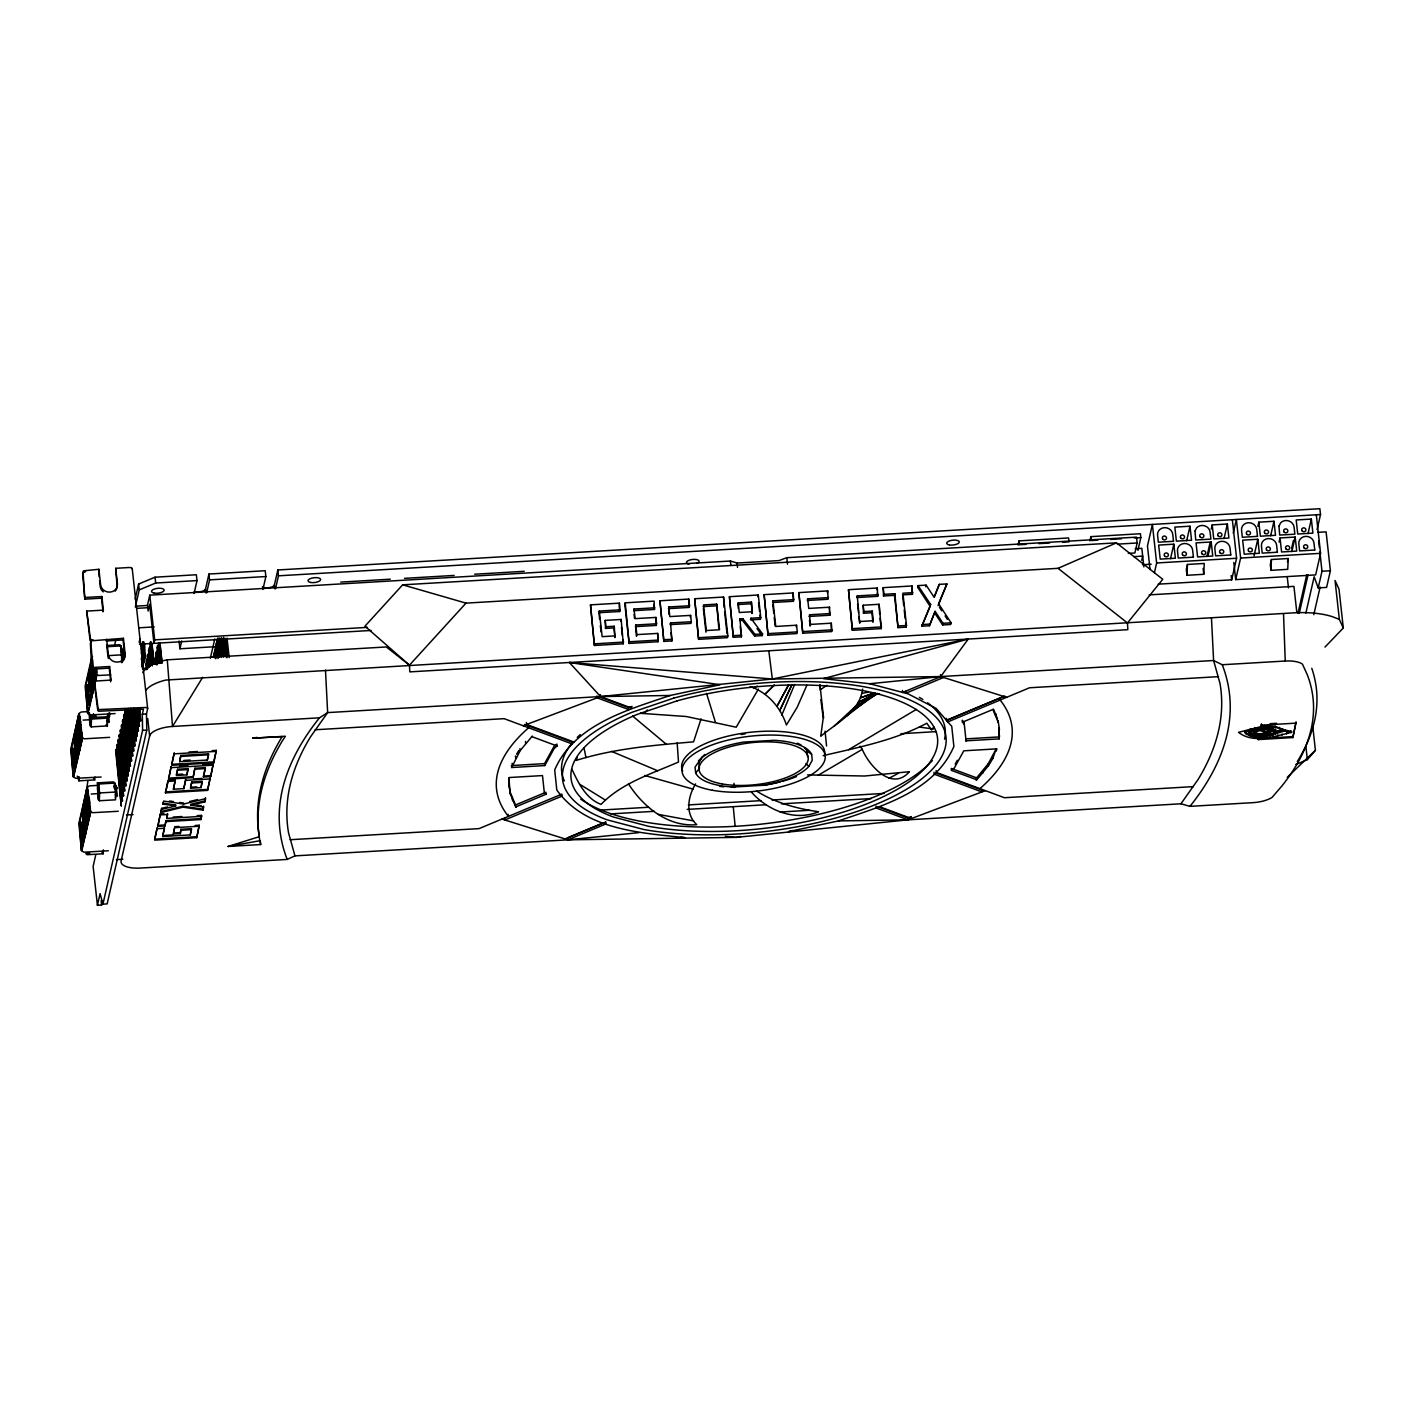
<?xml version="1.0" encoding="UTF-8"?>
<svg xmlns="http://www.w3.org/2000/svg" width="1414" height="1414" viewBox="0 0 1414 1414"><rect width="100%" height="100%" fill="white"/><g stroke="black" fill="none" stroke-linecap="round" stroke-linejoin="round"><path stroke-width="1.5" d="M819.731 687.982L819.731 684.623M108.189 720.327L108.012 716.456M93.819 778.725L95.074 779.892L78.901 780.828L79.043 776.94M89.1 712.868L89.966 725.718L91.221 726.867L107.376 725.912L107.641 718.118L91.468 719.072L91.221 726.867M109.638 712.674L109.514 716.58L93.342 717.534L93.483 713.628M97.389 782.861L98.114 799.599L99.369 800.748L115.541 799.811L115.807 792.017L114.817 783.073L113.562 781.907L97.389 782.861L98.644 784.028L99.634 792.971L99.369 800.748M89.86 853.331L85.812 853.579L87.067 854.728L103.222 853.773L103.363 849.885M121.816 662.6L121.091 645.862L119.837 644.713L107.711 645.438M1186.965 575.286L1187.46 564.451L1204.251 563.461L1203.756 574.296L1186.965 575.286L1186.311 569.453L1187.46 564.451M1270.939 570.337L1271.433 559.502L1288.225 558.53L1287.73 569.347L1270.939 570.337L1270.302 564.504L1271.433 559.502M89.471 713.027L90.496 724.109L90.779 715.466M132.191 568.976L131.749 567.915A3.005 1.149 -6.3 0 0 130.866 567.615L129.257 567.509A6.964 2.669 -6.3 0 0 128.568 567.544L115.701 568.304L117.026 585.52A8.484 7.759 12.8 0 1 115.17 591.158M820.88 699.63L823.213 718.047L820.756 736.234C836.628 723.067 859.659 711.702 862.646 689.06M78.671 776.781L78.389 778.053L77.752 776.887M509.04 779.75L509.376 777.523L542.499 775.579L544.249 792.052L546.122 794.208L515.703 806.917L510.277 793.855L508.828 777.806L509.093 786.873M998.973 736.924L999.256 727.574L999.185 738.868L966.062 740.812L965.85 738.868L998.973 736.924L999.185 738.868M108.171 714.742L108.578 713.292M704.879 754.475A54.881 21.086 -6.3 0 0 701.98 757.285L695.052 767.113L695.67 773.016A59.141 22.73 -6.3 0 0 733.353 787.015L734.043 783.303M109.267 722.307L108.631 713.557M117.415 796.206L116.019 785.406L115.382 786.555M823.125 755.659C858.351 747.387 894.585 740.441 926.806 723.243L931.596 730.031L933.806 726.867M85.194 597.486L101.879 596.514L101.49 598.175L84.822 599.165L83.019 571.627A3.04 2.775 12.8 0 1 83.762 570.796L98.892 569.294L100.624 584.848A8.484 7.759 12.8 0 0 109.868 592.13A8.484 7.759 12.8 0 0 117.415 583.858L115.701 568.304M101.879 596.514L103.381 610.123L86.696 611.095L90.054 640.489A3.04 2.775 12.8 0 0 90.973 641.231L91.256 641.355M98.892 569.294L99.157 576.788M91.928 656.379L85.14 686.179L87.686 713.398L89.948 714.865A3.341 3.058 -20 0 0 90.867 714.954L115.082 713.593M79.396 713.964L82.507 738.09L73.245 776.71L71.266 749.597L78.848 713.716L70.7 749.491L73.245 776.71L75.508 778.177A3.341 3.058 -20 0 0 76.427 778.266L101.119 777.011M95.745 668.469L96.452 674.938L87.686 713.398L85.706 686.285L92.476 656.591M103.381 610.123L102.992 611.785L101.49 598.175M73.935 741.36L74.482 738.974L75.684 744.206L74.553 746.928L73.935 741.36L75.189 739.699M75.914 736.5L75.207 735.793L74.659 738.179L75.278 743.746L76.78 740.176L77.54 747.334L77.646 742.385M75.384 734.962L75.932 732.576L76.002 740.529L75.384 734.962L76.656 733.283L76.975 736.305M77.54 731.604L76.727 737.348L76.126 731.78L76.656 729.394L77.381 730.101M79.608 736.022L79.06 738.408L78.99 730.437L77.505 733.99L77.434 726.036M77.505 733.99L78.159 722.854L78.919 730.013L79.732 727.22L80.439 727.945L80.934 732.452L79.803 735.192L79.184 729.606L80.439 727.945M78.353 722.024L78.884 719.638L78.954 727.591L78.353 722.024L79.608 720.345L79.926 723.349M80.492 718.666L79.679 724.41L79.608 716.456L81.393 739.929L81.323 731.975L82.1 739.133M89.1 674.867L89.648 672.481L89.718 680.434L89.1 674.867L90.355 673.205L90.85 677.713L89.718 680.434M90.549 668.469L91.097 666.082L91.168 674.036L90.549 668.469L91.822 666.789L92.317 671.314L91.168 674.036M91.875 662.724L91.945 670.678L90.355 643.299A3.04 2.775 12.8 0 1 91.115 642.469M92.67 667.496L92.599 659.543M78.194 733.194L78.141 726.743M72.609 758.275L72.75 748.006L74.359 756.967M73.21 750.109L73.581 748.519L73.616 753.821M86.625 691.252L86.996 689.661L87.049 694.963L87.173 684.712L88.039 693.125L87.049 694.963M75.278 743.746L76.409 741.024M76.002 740.529L76.55 738.143M78.23 730.808L79.025 725.064M78.954 727.591L80.103 724.852M79.679 724.41L80.828 721.67M90.443 677.218L90.372 669.264L90.443 677.218L90.991 674.832M91.945 670.678L92.476 668.292M92.917 667.496L92.546 669.158L109.231 668.168L109.603 666.507L92.917 667.496L90.743 641.62A3.04 2.775 12.8 0 1 91.503 640.807L123.425 638.297L125.139 653.851A8.484 7.759 12.8 0 1 117.592 662.123A8.484 7.759 12.8 0 1 108.348 654.841L106.633 639.287L106.244 640.949L123.036 639.959L123.425 638.297M74.765 748.96L75.313 746.574L75.384 754.528L75.578 749.226M75.49 745.779L76.038 743.393L76.109 751.347L75.49 745.779L76.763 744.1L77.081 747.122M76.957 739.381L77.505 736.994L77.576 744.948L77.77 739.646M78.265 733.636L77.434 736.553L76.656 729.394M79.661 726.796L80.457 724.039L81.164 724.763M89.206 685.649L89.754 683.262L90.973 688.494L89.824 691.216L89.206 685.649L90.461 683.969M90.478 680.081L90.549 688.035L89.93 682.467L90.478 680.081L91.185 680.788M90.408 679.639L91.221 676.864L92.423 682.096L91.291 684.818L90.673 679.25L91.928 677.571M92.652 674.39L91.945 673.683L91.397 676.069L92.016 681.636L92.705 680.841M91.875 673.241L92.705 670.324L93.925 675.538L92.776 678.278L92.157 672.711L93.412 671.031M77.487 740.883L76.232 742.562L76.851 748.13L77.982 745.408M78.548 736.27L78.972 734.343L79.484 738.85L78.336 741.59L77.717 736.022L79.043 740.795M74.306 760.007L74.659 758.417L74.712 763.719M75.384 754.528L76.197 748.784M76.109 751.347L77.257 748.625L76.816 750.551M77.576 744.948L78.707 742.226M78.336 741.59L78.442 732.841M79.803 735.192L80.934 732.452M81.217 731.215L80.527 732.01L81.075 729.624M88.128 704.861L88.092 699.559L88.128 704.861L88.499 703.271M89.824 691.216L90.973 688.494M90.549 688.035L91.097 685.649M91.291 684.818L92.423 682.096M92.016 681.636L92.546 679.25M92.776 678.278L93.925 675.538M94.208 674.301L93.501 675.097L93.642 668.999M76.091 753.733L76.533 751.806M76.374 753.715L76.922 751.329L78.124 756.561L76.992 759.283L76.374 753.715L77.629 752.036M77.841 747.317L78.371 744.931L79.591 750.145L78.442 752.884L77.841 747.317L79.096 745.638M79.149 741.555L79.219 749.526L79.414 744.206M79.219 749.526L79.873 738.373L81.075 743.605L79.944 746.345L81.075 743.605M80.598 735.156L80.669 743.128L80.068 737.542L80.598 735.156L81.323 735.881M90.637 691.199L90.708 699.152L91.839 696.43L91.397 698.357L90.637 691.199L91.344 691.906M90.814 690.403L91.362 688.017L92.564 693.249L91.433 695.971L90.814 690.403L92.069 688.724M92.264 684.005L93.536 682.326L94.031 686.851L92.882 689.572L92.811 681.619L93.412 687.275M94.385 683.033L94.314 675.061L95.516 680.293L94.385 683.033L95.074 682.237M96.541 675.839L95.834 676.634L95.763 668.663M73.705 768.173L73.652 762.871L73.705 768.173L74.394 767.625M80.58 739.098L79.325 740.759M82.047 732.699L80.792 734.361M95.021 675.786L93.766 677.465M89.029 705.091L88.888 689.396L87.014 697.597L87.314 700.407L88.128 696.908L89.029 705.091L89.718 704.243M94.049 682.768L94.42 681.106L111.105 680.116L109.603 666.507M76.992 759.283L78.124 756.561M77.717 756.066L77.646 748.112L77.717 756.066L78.265 753.68M78.442 752.884L79.591 750.145M80.669 743.128L81.217 740.724M81.393 739.929L82.542 737.207M91.433 695.971L92.564 693.249M92.157 692.754L93.306 690.032L92.157 692.754L92.087 684.8L92.864 691.959M93.66 686.214L94.791 683.475L93.66 686.214L93.589 678.26L97.778 710.5A3.04 2.775 12.8 0 0 98.715 711.224L143.45 709.209L142.319 714.211L142.584 730.349L102.939 904.147L107.146 903.899L146.773 730.101L146.49 713.964L147.675 708.52L132.209 568.534M95.109 679.816L96.258 677.076L95.109 679.816L95.038 671.844L95.816 679.02M95.834 676.634L96.382 674.248M93.589 688.777L94.031 686.851M73.775 776.374L82.507 738.09M88.693 710.942L96.947 674.778L96.24 668.415M114.711 644.819L115.683 640.56M85.847 794.456L87.951 780.616M87.562 787.863L90.673 811.972L81.411 850.609L79.431 823.496L87.014 787.616L78.866 823.372L81.411 850.609L83.656 852.059A3.341 3.058 -20 0 0 84.593 852.165L108.33 850.768M82.701 820.827L82.631 812.873L83.85 818.087L82.701 820.827L84.204 817.274L84.911 817.999L85.406 822.506L84.274 825.246L83.656 819.66L84.911 817.999M84.168 814.429L84.098 806.457L85.3 811.689L84.168 814.429L85.653 810.876L86.431 818.034L85.653 810.876M84.822 803.276L84.893 811.247L84.822 803.276L85.529 804M85.653 807.871L85.582 799.917L86.802 805.149L85.653 807.871L87.155 804.336L87.915 811.495L87.155 804.336M86.501 795.905L87.049 793.519L88.251 798.751L87.12 801.473L86.501 795.905L87.756 794.226M88.534 797.496L87.845 798.291L87.226 792.724L87.774 790.338L88.481 791.045M83.355 813.58L82.083 815.259M84.805 807.182L83.55 808.843M86.36 807.076L86.307 800.624M81.358 823.991L81.729 822.4L81.782 827.703M83.426 817.646L83.355 809.674L83.426 817.646L83.974 815.259M84.893 811.247L85.441 808.861M86.926 802.304L86.378 804.69L87.085 803.894M87.845 798.291L88.393 795.905M80.757 832.157L80.722 826.854L80.757 832.157L81.464 831.609M83.479 820.456L83.55 828.427L83.479 820.456L84.186 821.181M85.653 814.782L84.928 814.057L84.38 816.444L84.999 822.011L85.706 821.216M80.739 834.808L80.898 821.905L81.8 830.089L82.595 826.589L82.913 829.399L82.737 842.284L81.835 834.101L81.04 837.601L81.552 835.073M86.378 811.601L85.123 813.262L85.724 818.83L86.873 816.108M87.862 805.043L86.608 806.722L86.501 815.471L87.191 814.676M87.049 793.519L87.809 800.678L88.605 797.938L89.329 798.645L88.075 800.324L88.675 805.892L89.382 805.096M135.178 599.059L138.607 584.053L155.045 577.195L196.352 574.756L197.006 580.588L194.072 593.456M84.274 825.246L85.406 822.506M84.999 822.011L84.928 814.057M87.226 812.29L88.357 809.568M87.951 809.073L89.1 806.351L87.951 809.073L87.88 801.119L88.658 808.278M88.675 805.892L89.824 803.152L89.329 798.645M82.878 837.601L83.868 835.78L82.825 832.298L83.567 837.07M83.797 830.778L84.345 828.392L85.123 835.55L85.565 833.624L85.07 829.117L83.797 830.778L84.416 836.363L85.565 833.624M85.883 829.947L85.812 821.994L87.014 827.225L85.883 829.947L86.572 829.152M88.075 822.612L87.368 823.408L87.297 815.454M88.216 811.442L88.764 809.055L88.835 817.009L88.216 811.442L89.471 809.762L89.807 812.767M90.372 808.083L89.559 813.828L89.489 805.874M83.232 834.048L83.532 832.758M135.337 607.048L139.244 589.885L138.607 584.053M86.519 822.701L85.264 824.38M87.368 823.408L88.022 816.161L88.34 819.166M85.14 833.164L86.289 830.442L85.14 833.164L85.07 825.21L85.847 832.369M86.608 826.766L87.739 824.044L86.608 826.766L86.537 818.812L87.297 825.97M88.092 820.226L88.905 814.482M88.835 817.009L89.382 814.623M89.559 813.828L90.69 811.088M89.241 817.504L88.799 819.431L88.022 812.272L87.915 821.021M89.524 816.214L89.966 814.27M81.941 850.256L90.673 811.972M149.76 595.153L147.48 605.157L148.117 610.989L149.637 604.326L153.932 643.211L154.692 639.87L149.76 595.153L730.419 561.022L737.048 563.037L779.043 560.58L786.785 557.699L1136.503 537.143L1137.156 542.976L1134.876 552.98L1128.284 553.369M95.781 854.745L93.13 866.411L97.425 905.296L101.614 905.048L102.515 901.16M143.044 642.15L144.758 658.447C141.93 656.396 147.48 659.26 142.301 661.133M141.577 660.32L145.253 656.273C143.061 658.889 146.314 645.544 143.733 641.868M141.647 665.888L142.973 666.294L142.637 661.681M143.804 662.618L142.372 662.706L143.804 662.618L141.736 645.102M142.319 645.332L144.034 661.611C141.206 659.578 146.756 662.441 141.577 664.315M143.221 659.03L144.405 659.949L141.966 662.636M148.523 649.98L150.22 665.34M147.056 669.564L142.973 669.299M152.27 662.866L150.22 645.827M152.535 661.699L146.402 668.415L142.425 668.168M97.425 905.296L100.076 893.63L102.939 904.147M153.454 663.785L151.563 645.084M151.121 665.093L153.949 661.611L151.952 643.423M147.745 718.612L149.619 736.022L121.127 860.967A21.192 8.148 -6.3 0 0 140.216 868.072L287.183 859.429L294.96 855.877L567.88 839.828L736.217 837.388L908 819.837L1180.937 803.788L1189.952 806.351L1252.928 802.657A21.192 8.148 -6.3 0 0 1272.07 797.408L1281.791 786.113A609.964 234.406 -6.3 0 0 1307.225 674.584L1302.453 664.138A21.192 8.148 -6.3 0 0 1285.238 661.027L1222.244 664.739L1213.601 660.515L940.681 676.564L772.344 679.003L569.365 662.494L600.561 696.554L632.27 708.326M214.575 646.746L179.931 648.779L181.717 640.949M205.967 592.908L205.525 589.019L208.954 574.031L265.213 570.708L265.867 576.541L262.933 589.408M206.674 592.713L209.59 579.864L208.954 574.031M155.027 837.265L157.201 827.72L154.692 840.146L196.74 837.671L199.25 825.246L195.185 825.476M197.147 815.631L201.495 815.383L200.77 818.582L165.933 820.633L165.049 825.935L157.838 826.359L160.348 813.934L163.953 813.722M205.507 797.69L204.783 800.89L190.837 804.266L190.943 805.238L203.687 807.111L202.997 810.116L182.972 807.164L161.002 812.537L161.62 808.366L167.594 806.917M169.786 780.316L175.195 780.015L173.409 789.224L183.82 788.623L185.694 780.369L210.138 778.937L207.522 790.391L165.491 792.865L167.983 780.422M168.62 779.079L171.129 766.653L168.62 779.079L193.082 777.647L194.902 768.226L205.295 767.608L203.475 777.028L210.668 776.604L213.178 764.179L210.668 776.604M157.838 826.359L160.348 813.934M161.002 812.537L161.62 808.366M162.928 804.089L162.804 803.117L175.566 804.99L175.672 805.962L162.928 804.089L163.6 801.084L183.643 804.036L205.613 798.663L204.889 801.862L190.943 805.238M165.491 792.865L168.089 781.394L175.301 780.988L175.195 780.015M216.324 750.392L213.708 761.863L171.66 764.32L174.275 752.867L171.766 765.292L213.814 762.835L216.324 750.392L212.118 750.64M164.413 827.296L162.628 836.522L190.271 834.896L191.473 829.647L191.367 828.675L180.974 829.293L180.32 833.588L173.462 833.995L174.329 828.798M165.049 825.935L165.933 820.633M167.541 813.51L166.764 818.406L201.601 816.355L201.495 815.383M176.45 774.483L177.651 769.234L188.044 768.633L186.948 774.837L176.556 775.455L176.45 774.483L182.689 774.112M180.798 755.465L179.702 761.669L207.345 760.043L208.547 754.811L208.424 753.839L180.798 755.465L179.702 761.669M162.628 836.522L164.519 828.268L157.308 828.692M166.764 818.406L167.665 814.482L160.454 814.906M173.409 789.224L175.301 780.988M176.556 775.455L177.651 769.234M210.35 658.252L214.769 638.898M213.178 657.422L217.579 638.067M188.044 768.633L186.948 774.837M173.462 833.995L174.806 826.677L178.871 826.448M182.936 807.253L182.848 806.192L202.891 809.144L202.997 810.116M183.643 804.036L183.555 802.975L179.525 802.48M190.554 787.245L191.756 781.995L202.149 781.394L201.053 787.598L190.66 788.217L190.554 787.245L196.793 786.873M193.082 777.647L194.902 768.226M180.32 833.588L180.974 829.293M190.66 788.217L191.756 781.995M191.367 828.675L190.271 834.896M202.149 781.394L201.053 787.598M203.475 777.028L205.295 767.608M208.424 753.839L207.345 760.043M196.74 837.671L199.25 825.246M202.891 809.144L203.581 806.139M207.522 790.391L210.032 777.965M166.039 821.605L200.876 819.554L201.601 816.355M274.829 588.86L274.387 584.972L277.816 569.966L1319.863 508.704L1320.517 514.537L1317.088 529.578M275.536 588.666L278.452 575.816L277.816 569.966M599.642 619.12L598.935 612.722L619.721 611.502L619.367 603.159L590.486 604.856L594.41 645.473L623.291 643.777L621.17 619.456L605.21 620.393L605.528 628.417L613.906 627.922L614.277 626.261L605.899 626.738L605.528 628.417M598.935 612.722L599.306 611.06L620.11 609.841M594.41 645.473L590.486 604.856M619.367 603.159L619.721 611.502M614.277 626.261L614.966 637.555L613.906 627.922M620.781 621.135L621.17 619.456M654.823 607.79L634.038 609.01L633.666 610.689L654.452 609.452L654.099 601.127L625.218 602.824L624.847 604.485L629.142 643.423L658.005 641.726L657.651 633.401L636.866 634.621L636.494 636.282L635.628 628.576M629.142 643.423L625.218 602.824M656.591 623.768L635.805 624.988L635.416 626.649L656.22 625.43L656.591 623.768L655.884 617.423L635.098 618.643L634.038 609.01M655.884 617.423L656.22 625.43M659.949 600.773L663.873 641.39L671.95 640.913L670.536 622.938L691.322 621.718L690.615 615.373L669.829 616.592L668.769 606.977L689.555 605.758L688.812 599.076L659.949 600.773L663.873 641.39M657.651 633.401L658.005 641.726M669.034 614.418L668.769 606.977M670.536 622.938L670.148 624.617L690.933 623.397L691.322 621.718M688.812 599.076L689.184 607.419L668.38 608.639M689.184 607.419L689.555 605.758M690.244 617.052L690.615 615.373M694.681 598.741L698.604 639.34L727.468 637.643L727.857 635.982L723.544 597.044L694.681 598.741L698.604 639.34M718.913 629.283L716.704 604.149L703.5 604.927L706.328 630.538L719.532 629.76L716.704 604.149M723.544 597.044L724.127 607.366M729.412 596.69L733.318 637.307L741.413 636.83L739.982 618.855L742.827 618.696L754.988 634.391L754.616 636.053L762.199 635.611L762.57 633.932L750.905 618.218L760.767 617.635L758.275 594.994L729.412 596.69L733.318 637.307M738.267 608.409L738.214 602.894L751.435 602.117L752.107 613.411L751.435 602.117M739.982 618.855L739.61 620.534L742.438 620.357L754.616 636.053M742.438 620.357L742.827 618.696M750.905 618.218L750.534 619.88L760.396 619.314L760.767 617.635M757.904 596.655L758.275 594.994M764.126 594.658L768.049 635.257L796.93 633.56L797.302 631.899L796.559 625.218L775.773 626.455L772.945 600.844L793.749 599.624L793.007 592.961L764.126 594.658L768.049 635.257M772.945 600.844L772.574 602.505L793.36 601.286L793.749 599.624M793.007 592.961L793.36 601.286M828.463 597.592L807.677 598.811L807.306 600.473L828.091 599.253L827.738 590.911L798.857 592.607L802.781 633.225L831.644 631.528L831.291 623.185L810.505 624.405L810.116 626.066L809.48 620.304M796.188 626.897L796.559 625.218M802.781 633.225L798.857 592.607M827.349 592.572L827.738 590.911M829.152 608.886L829.523 607.207L808.737 608.427L807.677 598.811M809.055 616.451L829.859 615.231L829.523 607.207M831.291 623.185L831.644 631.528M878.076 594.675L857.273 595.895L856.902 597.556L877.687 596.337L877.334 587.994L848.471 589.691L852.377 630.308L881.258 628.611L879.137 604.291L863.176 605.227L863.494 613.252L871.872 612.757L872.244 611.095L863.883 611.573L863.494 613.252M852.377 630.308L848.471 589.691M857.273 595.895L859.73 623.15L859.023 616.751M876.945 589.656L877.334 587.994M879.137 604.291L879.667 614.189M902.556 594.87L912.419 594.287L912.065 585.962L883.184 587.658L883.538 595.983L894.461 595.347L894.85 593.686L883.927 594.322L883.538 595.983M912.79 592.625L902.927 593.208L906.498 625.483L906.109 627.144L898.031 627.622L894.85 593.686M912.065 585.962L912.419 594.287M918.039 585.608L917.651 587.27L929.988 606.146L930.642 604.467L918.039 585.608L926.117 585.131L934.018 597.115L939.32 584.353L946.903 583.911L938.101 605.634M925.728 586.792L926.117 585.131M938.737 603.955L951.092 622.832L950.703 624.493L942.625 624.97L942.997 623.309L935.114 611.325L929.422 625.748L921.84 626.19L930.642 604.467M929.988 606.146L930.377 604.467M929.422 625.748L935.114 611.325M939.32 584.353L934.389 596.955M1018.08 545.115L1019.052 540.873L1068.595 537.956L1069.019 541.845L1062.568 542.234M1089.894 540.89L1090.848 536.648L1140.409 533.732L1140.833 537.62L1137.934 550.346M1141.734 560.28L1142.689 556.109L1133.904 556.639M1154.407 572.776L1156.634 562.966L1152.392 524.435L1147.461 545.998L1150.059 569.559M1170.527 558.689L1173.832 544.178L1158.667 545.079L1160.222 559.113L1175.388 558.23L1173.832 544.178M1186.682 540.714L1189.987 526.22L1174.84 527.104L1176.377 541.138L1191.542 540.254L1189.987 526.22M1211.268 529.048L1212.205 524.912L1227.37 524.011L1228.907 538.045L1213.76 538.946L1212.205 524.912M1207.096 555.684L1209.942 543.259M1207.892 556.497L1211.197 541.986L1196.05 542.87L1197.587 556.922L1212.752 556.02L1211.197 541.986M1224.064 538.522L1227.37 524.011M1233.238 533.219L1236.366 519.486L1240.626 558.035L1235.695 579.616L1315.656 574.915L1320.57 553.334L1316.31 514.784M1158.207 584.159L1231.665 579.846L1236.596 558.265L1232.336 519.733M1257.877 526.308L1258.814 522.173L1273.979 521.271L1275.516 535.305L1260.369 536.206L1258.814 522.173M1254.024 555.826L1257.806 539.247L1242.659 540.13L1244.196 554.182L1259.361 553.281L1257.806 539.247M1270.656 535.782L1273.979 521.271M1279.069 542.092L1280.024 537.939L1295.171 537.055L1296.726 551.089L1281.579 551.973L1280.024 537.939M1287.465 561.853L1288.225 558.53M1291.548 548.685L1293.439 540.395M1291.866 551.548L1295.171 537.055M1258.266 739.593L1258.425 737.419L1258.266 739.593L1292.856 737.56L1296.037 722.165L1292.856 737.56M1308.038 533.591L1311.344 519.079L1296.178 519.963L1297.734 534.015L1312.899 533.113L1311.344 519.079M1297.981 613.358L1306.801 574.703M1299.289 613.11L1308.021 574.862M1305.882 613.057L1314.154 576.788L1318.201 587.906L1326.597 587.411L1330.397 570.761L1326.102 531.876L1317.707 532.353M1318.201 587.906L1322.002 571.256L1319.863 551.813M1313.8 614.683L1320.128 586.969M1261.111 725.612L1275.198 726.283L1282.905 729.589L1275.304 727.256L1261.217 726.584L1261.447 724.198L1261.217 726.584L1238.523 732.328C1253.617 744.188 1274.88 735.952 1291.583 732.399L1291.477 731.427L1284.46 729.96C1272.282 733.495 1255.738 741.007 1244.638 731.586L1246.848 730.472L1244.744 732.558C1255.844 741.979 1272.388 734.467 1284.566 730.932L1291.583 732.399M139.155 642.309L139.915 638.969M114.764 788.04L115.259 787.262L116.284 793.749M544.779 765.575L544.567 763.631L553.97 746.504L556.886 744.064L557.098 746.009L554.182 748.448L544.779 765.575L511.656 767.519L520.14 750.64L532.3 736.075M996.216 751.117L996.905 748.854L963.782 750.816L954.379 767.943L951.463 770.383L976.827 779.803L988.421 765.752L992.875 758.434L996.004 749.173L988.209 763.807L976.614 777.859L976.279 780.316M701.061 718.86L693.567 741.837C654.099 745.249 614.189 748.483 576.17 760.414L577.248 757.551M806.864 685.277L797.178 707.283L786.431 725.011C780.634 707.495 767.996 692.648 750.198 686.532M781.801 715.06L794.615 684.517M921.84 626.19L930.253 606.129M938.489 603.972L946.903 583.911M628.505 783.886C643.123 806.793 668.08 827.261 696.766 824.662C684.836 813.828 687.999 796.223 695.582 783.886M791.787 684.8L779.786 710.482L792.052 684.57M758.381 689.095L736.199 727.22L686.285 716.509L640.188 713.292M788.57 684.924L777.081 706.099L788.429 685.242M701.98 757.285L698.852 762.977L699.435 768.438L695.67 773.016M733.353 787.015L763.701 785.23A59.141 22.73 -6.3 0 0 808.879 766.353L812.255 760.219L811.636 754.316L807.005 751.099A54.881 21.086 -6.3 0 0 804.566 747.759M955.21 764.09L957.296 760.29M113.88 785.919C116.266 784.911 116.178 800.218 115.294 794.244M516.587 754.192L518.814 750.516M202.662 677.324L172.508 726.46A21.192 8.148 -6.3 0 0 149.619 736.022M123.018 649.98L122.488 655.053M968.254 639.04L940.681 676.564L869.716 683.74L823.39 678.667L968.254 639.04L772.344 679.003L600.561 696.554L327.641 712.603L319.476 717.817L172.508 726.46L167.276 659.825L386.322 646.958L409.459 665.163L409.795 671.88L1127.824 629.672L1127.471 622.955L1162.75 579.28L1116.459 542.852L402.654 584.83L364.953 626.19L409.459 665.163L466.001 603.124L1058.043 568.322L1116.459 542.852M1180.937 803.788L1198.1 779.468A785.194 301.748 -6.3 0 0 1219.999 683.457L1213.601 660.515L1211.462 618.006M1312.793 726.549L1315.409 750.304L1307.349 759.636L1299.077 763.189A60.89 23.402 -6.3 0 1 1295.843 764.391M644.466 713.275L647.329 709.934M141.1 658.977L143.945 655.866M142.248 658.836L144.546 656.326M141.877 660.497L145.129 656.768L143.821 644.431M142.425 660.638L144.864 657.934L143.556 645.597M142.072 662.141L144.528 659.454M141.7 663.802L144.14 661.116M149.884 666.082L153.949 661.611M1324.971 647.099L1343.3 628.01L1339.005 589.125L1335.046 580.5L1339.341 619.385L1343.3 628.01M792.741 830.566L788.499 831.644L838.431 820.915L908 819.837L911.093 816.726M677.165 742.827L678.49 762.04C651.642 773.758 621.983 782.79 601.038 804.389C585.909 798.68 578.273 782.773 571.822 769.039M1287.27 777.329L1315.409 750.304M834.401 725.859L858.316 703.801M846.35 716.35L871.855 696.519M863.106 702.528L851.14 711.631L877.652 693.32M866.517 699.93L871.66 696.042M820.049 689.908L826.96 685.295M873.269 695.105L855.117 706.947L877.634 693.638M848.665 749.685L916.36 709.404M817.893 775.42L862.257 749.367C869.239 766.034 892.181 791.734 909.396 771.708L864.502 776.021L807.553 774.907M888.911 778.336L898.491 773.228M875.407 693.284L858.28 702.334L875.991 693.938M1253.264 731.409C1259.733 736.659 1268.924 731.745 1275.552 729.094L1275.658 730.066C1269.03 732.717 1259.839 737.631 1253.37 732.381L1260.033 730.596L1265.654 732.523L1271.699 730.349L1271.593 729.377L1257.806 728.705L1248.527 731.126L1248.633 732.099C1258.584 739.876 1272.635 733.795 1282.905 729.589M79.785 822.824L79.431 823.496M753.503 687.929L757.321 686.09M1279.988 729.889L1282.798 728.617M84.204 572.034L83.391 572.476A3.04 2.775 12.8 0 0 82.631 573.289L84.822 599.165M139.244 589.885L155.681 583.028L197.006 580.588M516.039 807.376L515.491 804.973L545.91 792.264L546.122 794.208M941.388 676.352L902.662 692.436L902.45 690.492M943.58 677.465L905.791 693.267L905.579 691.322M564.981 838.909L602.771 823.125M1003.71 696.413L946.496 720.327L946.284 718.383L947.857 721.882L1029.516 687.77L1218.461 676.652M947.645 719.938L1004.788 696.059M966.116 741.378L964.101 722.395L962.227 720.239L962.457 722.183L992.858 709.475L998.284 722.519L998.072 720.574L999.468 729.518M1246.954 731.445L1254.625 729.129M870.883 693.885L860.578 697.791L874.647 693.143M523.233 725.753L600.561 696.554L670.13 695.476L720.062 684.73L569.365 662.494M878.059 806.846L907.788 817.893L911.199 816.603L911.411 818.547L879.879 806.828M876.079 806.104L876.291 808.048L908 819.837L985.346 790.638M1267.563 730.826L1271.593 729.377M1248.633 732.099L1260.775 729.394L1271.699 730.349M598.9 696.625L628.47 707.619L632.058 706.381M670.13 695.476C627.374 710.058 574.225 724.604 554.695 769.923L556.816 790.019C585.431 830.106 640.436 832.74 685.171 837.724L680.859 837.176M838.431 820.915C881.187 806.333 934.336 791.787 953.884 746.451L951.746 726.354L936.174 708.432L908.195 693.903L869.716 683.74M96.947 674.778L98.927 675.432A3.341 1.255 -0.5 0 0 99.881 675.432L110.681 674.814M227.99 846.473L260.247 840.658L260.689 844.547L227.99 846.473L259.345 836.664A818.459 314.527 -6.3 0 1 282.181 736.588L252.699 738.179L256.995 737.401M1248.986 729.642L1251.744 728.811L1251.85 729.783M1288.136 732.417L1291.477 731.427M84.522 571.928L85.6 571.716M171.571 805.945L175.566 804.99M189.547 801.526L197.536 799.599M161.726 809.338L175.672 805.962M160.896 811.565L182.83 806.28M167.276 659.825L163.653 660.621A33.423 12.85 -6.3 0 0 142.796 672.622M740.547 836.452L736.217 837.388L725.347 836.363M862.045 693.373L868.178 692.135M1254.518 728.157L1265.919 727.98L1275.658 730.066M1256.445 735.51L1256.339 734.538L1265.742 734.29L1265.848 735.262M145.889 690.332A33.423 12.85 -6.3 0 1 165.792 680.063L1290.452 613.057A60.89 23.402 -6.3 0 1 1332.483 616.716L1339.341 619.385M638.845 832.652L567.88 839.828L501.952 819.059M83.073 720.133L89.86 719.726M91.238 794.032L98.026 793.608M122.046 648.231L123.707 658.995L123.354 657.952M209.59 579.864L265.867 576.541M278.452 575.816L1320.517 514.537M340.756 582.108L390.299 579.192M404.581 578.344L454.124 575.427M474.697 574.225L524.258 571.309M1025.945 544.39L1019.476 544.761L1019.052 540.873M1038.866 543.63L1049.648 542.994M1097.741 540.166L1091.29 540.537L1090.848 536.648M1110.662 539.406L1121.443 538.769M1134.364 538.009L1140.833 537.62M1117.378 544.143L1137.156 542.976M135.903 606.146L146.862 605.492M1135.23 548.72L1141.823 548.332L1143.873 566.926M136.716 608.356L149.849 607.596M1156.634 562.966L1236.596 558.265M1240.626 558.035L1320.57 553.334M1142.424 564.734L1151.19 564.221M138.855 627.816L154.197 626.897M703.112 606.606L716.315 605.828M737.843 604.556L751.046 603.778M154.692 639.87L367.463 627.374M1322.002 571.256L1330.397 570.761M139.438 644.218L371.087 630.45M106.951 646.711L121.091 645.862M752.495 611.732L739.292 612.509L738.214 602.894M107.941 655.654L122.081 654.823M830.23 613.552L809.444 614.772L810.505 624.405M1149.175 594.87L1293.934 586.368L1296.797 612.191M615.337 635.876L602.134 636.654L599.306 611.06M860.101 621.488L873.304 620.711L872.244 611.095M142.637 668.981L146.791 668.734L153.242 661.664L151.033 641.673M594.799 643.812L623.662 642.097M629.513 641.762L658.394 640.065M664.244 639.711L672.322 639.252M698.976 637.679L727.857 635.982M733.707 635.628L741.784 635.169M754.988 634.391L762.57 633.932M768.438 633.596L797.302 631.899M803.152 631.545L832.033 629.849M852.766 628.629L881.629 626.932M898.403 625.96L906.498 625.483M922.211 624.528L929.793 624.087M942.997 623.309L951.092 622.832M88.446 711.56L81.977 711.949A3.995 3.871 -32.8 0 0 80.174 712.568L78.848 713.716L80.121 721.034M96.134 716.138L92.087 716.368L93.342 717.534M142.319 714.211L146.49 713.964M142.584 730.349L146.773 730.101M315.181 729.765L504.126 718.666L572.228 743.958L572.016 742.014L524.806 724.481M252.699 738.179L285.381 736.252L282.606 740.476A818.459 314.527 -6.3 0 0 259.787 840.552L260.689 844.547M188.981 752.001L197.394 751.506M174.382 753.839L216.43 751.364M180.904 756.437L208.547 754.811M183.855 760.449L190.218 760.078M179.543 766.158L187.956 765.663M202.662 764.797L211.075 764.302M171.235 767.625L213.284 765.151M177.757 770.206L188.15 769.605M195.008 769.198L205.401 768.58M900.912 733.707L936.121 731.639M168.513 778.107L192.976 776.675M203.369 776.056L210.562 775.632M98.644 784.028L114.817 783.073M193.736 778.92L201.884 778.442M98.768 785.336L90.125 785.831A3.995 3.871 -32.8 0 0 88.322 786.449L87.014 787.616L88.287 794.915M191.862 782.967L202.255 782.366M544.567 763.631L511.444 765.575L511.656 767.519M1270.09 723.685L1276.577 723.296M99.634 792.971L115.807 792.017M1261.553 725.17L1296.143 723.137M165.367 791.893L207.416 789.419M1258.16 738.621L1292.749 736.588M126.553 814.959L133.022 814.588M173.197 817.045L181.893 816.532M157.732 825.387L164.943 824.963M174.912 827.65L199.356 826.218M181.08 830.265L191.473 829.647M173.356 833.005L180.214 832.616M164.66 835.409L173.162 834.914M600.225 810.098L648.673 807.253M688.318 804.919L760.997 800.642M772.009 800.006L884.351 793.395M154.586 839.174L196.634 836.699M610.512 813.898L654.346 811.318M687.222 809.391L766.123 804.743M781.465 803.841L871.324 798.557M290.1 839.722L479.046 828.622L561.853 794.12L562.065 796.064L504.851 819.961L504.639 818.017M1193.381 786.626L1004.435 797.726L936.333 772.415L936.121 770.471M780.139 812.025L809.356 810.293L818.547 811.76C794.721 821.64 767.661 810.487 751.382 792.07M116.372 859.641L122.824 859.252M109.673 737.348L85.441 738.744A3.341 1.255 -0.5 0 1 84.486 738.744L82.03 738.232M118.316 811.265L93.607 812.643A3.341 1.255 -0.5 0 1 92.652 812.626L90.178 812.131M919.312 727.061L933.381 729.023M197.2 805.202L201.46 805.821M169.503 800.996L173.515 801.597M657.952 814.323L693.585 820.88M809.356 810.293C790.868 806.828 772.468 801.19 756.508 791.009M1274.244 729.589L1272.317 728.016L1270.214 727.556L1270.32 728.528M93.324 640.1L91.362 639.552A3.04 2.775 12.8 0 1 90.425 638.828L86.696 611.095M644.766 775.473L693.231 789.171M402.654 584.83L466.001 603.124M1006.627 697.332L940.681 676.564L940.469 674.619M143.097 659.543L144.405 659.949L142.46 641.938M142.001 664.386L143.415 664.297L142.107 663.873L142.584 667.974L142.266 663.343M141.771 665.393L143.079 665.8M93.695 669.776L93.501 675.097M95.215 671.049L96.488 669.388L96.806 672.392M73.369 757.409L73.74 753.591M976.614 777.859L951.251 768.438L951.463 770.383M935.98 772.981L981.723 789.984L981.935 791.928L934.212 774.183L934 772.238M574.349 742.191L526.644 724.463L526.415 722.519M531.752 736.588L557.098 746.009M1248.527 731.126L1253.476 733.99M611.555 751.4L657.651 770.736M579.528 784.169L605.351 800.059M113.792 786.361L114.393 788.464M1058.043 568.322L1127.471 622.955M632.659 716.067L666.436 744.365M108.259 715.413L109.514 716.58M106.121 724.763L107.376 725.912M78.901 780.828L77.257 776.109M101.985 852.624L103.222 853.773M805.945 763.631L808.879 766.353M87.138 808.225L86.431 807.518L85.883 809.904L86.501 815.471M962.457 722.183L964.313 724.339M121.533 650.069L122.629 657.015M757.003 628.611L762.199 635.611M860.136 746.221L862.257 749.367M934.725 612.987L942.625 624.97M939.479 607.331L941.724 610.777M945.1 615.921L947.345 619.35M945.895 718.666L947.981 722.536M993.423 709.086L997.489 718.878M508.881 784.929L510.065 791.911L515.491 804.973M117.115 787.404L117.503 788.517M120.879 648.655L122.028 659.101L121.692 658.058M294.96 855.877L288.562 832.934A785.194 301.748 -6.3 0 1 310.461 736.924L327.641 712.603L325.485 670.095M147.675 708.52L147.215 707.919A3.005 1.149 -6.3 0 0 146.314 707.601L144.705 707.513A6.964 2.669 -6.3 0 0 144.016 707.548L99.086 709.563A3.04 2.775 12.8 0 1 98.167 708.821L94.42 681.106M706.558 693.426L715.466 722.377M583.964 747.617L585.962 757.568M768.809 650.776L772.344 679.003M107.128 720.362L107.605 722.413L107.393 716.244M1318.661 540.996L1319.386 547.483M1287.27 577.071L1288.472 587.853M1305.917 746.68L1307.349 759.636M1290.593 731.162L1290.699 732.134M1286.475 732.912L1286.581 733.884M1285.185 730.154L1285.291 731.126M1284.46 729.96L1284.566 730.932M1282.71 730.578L1282.816 731.551M1281.985 734.096L1282.091 735.068M1279.529 727.344L1279.635 728.316M1280.006 731.551L1280.112 732.523M1278.698 731.498L1278.592 730.525L1273.89 732.116L1273.996 733.088M1277.779 734.856L1277.903 735.828M1275.198 726.283L1275.304 727.256M1275.516 732.947L1275.622 733.919M1273.042 730.349L1273.148 731.321M1272.317 728.016L1272.423 728.988M1273.007 735.704L1273.113 736.676M1271.151 734.131L1271.257 735.103M1269.931 728.864L1270.055 729.836M1270.179 731.374L1270.285 732.346M1269.136 725.559L1269.242 726.531M1269.56 733.406L1269.666 734.379M1269.595 736.252L1269.701 737.224M1268.323 727.256L1268.429 728.228M1268.34 728.652L1268.446 729.624M1267.138 734.909L1267.244 735.881M1266.131 728.457L1266.237 729.43M1266.043 732.699L1266.149 733.672M1265.548 731.551L1265.654 732.523M1264.222 725.435L1264.328 726.407M1264.735 731.957L1263.25 730.137L1263.356 731.109M1263.904 728.369L1264.01 729.341M1263.568 733.283L1263.674 734.255M1263.621 735.386L1263.727 736.358M1261.871 734.697L1261.977 735.669M1261.871 737.224L1261.977 738.196M1260.51 727.096L1260.616 728.069M1260.669 728.422L1260.775 729.394M1261.306 733.566L1261.412 734.538M1258.69 734.891L1258.796 735.863M1257.806 728.705L1257.912 729.677M1258.372 733.742L1258.478 734.714M1257.665 736.111L1257.771 737.083M1256.516 733.406L1256.622 734.379M1255.791 730.455L1255.915 731.427M1255.756 736.022L1255.862 736.994M1254.271 729.359L1254.395 730.331M1254.589 732.593L1254.695 733.566M1253.211 735.74L1253.317 736.712M1233.803 562.472L1235.695 579.616M1251.178 730.172L1251.284 731.144M1250.718 732.929L1250.824 733.901M1250.683 735.227L1250.789 736.199M1249.251 731.957L1249.357 732.929M1249.075 734.661L1249.181 735.634M1231.187 575.569L1231.665 579.846M1246.777 733.619L1246.883 734.591M1245.628 732.806L1245.734 733.778M1203.12 568.463L1203.756 574.296M999.928 698.092L1000.14 700.036A310.126 119.183 -6.3 0 1 979.937 788.623M999.309 734.679L999.521 736.623M995.756 713.734L995.969 715.678M992.663 756.472L992.875 758.434M988.209 763.807L988.421 765.752M982.677 771.107L982.889 773.051M902.786 597.026L903.74 605.634M904.218 609.929L905.154 618.537M905.632 622.849L906.109 627.144M894.461 595.347L898.031 627.622M883.184 587.658L883.927 594.322M907.788 817.893L908 819.837M877.316 592.996L877.687 596.337M880.109 618.307L881.258 628.611M871.872 612.757L872.933 622.372M863.176 605.227L863.883 611.573M857.609 603.955L858.545 612.492M829.382 610.989L829.859 615.231M819.979 685.136L823.62 718.029M825.069 731.197L826.554 745.938M786.785 557.699L787.51 564.186M772.804 604.644L773.741 613.181M774.218 617.441L775.155 625.978M758.576 602.841L759.495 611.078M759.937 615.196L760.396 619.314M737.048 563.037L737.525 567.368M740.282 626.649L741.413 636.83M730.419 561.022L730.897 565.335M724.604 611.679L726.99 633.313M703.359 608.727L705.939 632.199M671.049 632.765L671.95 640.913M653.904 604.45L654.452 609.452M635.805 624.988L636.866 634.621M634.091 614.524L634.515 618.378M621.471 627.303L622.372 635.54M622.832 639.658L623.291 643.777M628.47 707.619L628.682 709.563L597.15 697.844L596.938 695.9M605.21 620.393L605.899 626.738M600.349 625.518L601.056 631.917M600.349 694.61L600.561 696.554M528.412 725.824L528.624 727.768A310.126 119.183 -6.3 0 0 508.421 816.355L508.209 814.411M525.46 741.396L525.672 743.34M519.928 748.695L520.14 750.64M515.474 756.013L515.686 757.957M512.133 763.33L512.345 765.274M512.381 798.751L512.593 800.695M510.065 791.911L510.277 793.855M227.053 638.156L229.192 657.563M226.063 639.322L227.954 656.573M224.826 638.35L226.965 657.757M223.589 637.378L225.727 656.768M222.581 638.545L224.49 655.796M221.344 637.573L223.5 656.962M220.354 638.739L222.263 655.99M219.117 637.767L221.256 657.174M218.11 638.934L220.018 656.184M217.12 640.118L219.029 657.369M216.36 643.458L218.021 658.535M215.6 646.781L216.784 657.563M214.84 650.122L215.794 658.73M214.08 653.445L214.557 657.757M213.708 761.863L213.814 762.835M204.783 800.89L204.889 801.862M200.77 818.582L200.876 819.554M179.065 641.002L179.931 648.779M185.694 780.369L185.588 779.397L183.82 788.623M155.045 577.195L155.681 583.028M159.959 643.105L162.133 662.689M159.853 643.6L162.009 663.184M159.588 644.766L161.514 662.176M159.269 643.37L161.426 662.777M158.704 643.14L160.825 662.353M158.58 643.635L160.701 662.866M158.315 644.802L160.542 663.184M158.209 645.297L160.1 662.388M157.926 646.057L159.87 663.396M157.855 646.817L159.517 661.77M157.361 645.845L159.128 663.431L158.509 659.154M157.007 647.347L158.545 662.795M157.166 652.119L158.05 661.522M156.866 651.147L157.944 662.335M156.477 652.402L157.714 663.343M156.406 653.162L157.59 663.838M155.911 652.19L157.325 664.686M156.035 654.823L156.972 663.378M155.575 653.692L156.636 664.88M155.416 657.492L156.017 664.403M155.027 658.747L155.434 663.785M154.126 660.055L154.586 664.315M151.828 643.918L153.843 662.106M151.439 648.619L152.217 657.192M150.344 641.974L152.871 663.325M150.078 643.14L152.518 664.933M149.99 646.834L152.288 665.941M149.866 647.329L151.811 664.88M149.601 648.496L151.298 663.855M149.495 649.008L151.192 664.35M149.018 647.824L150.591 663.661M149.849 658.659L150.52 664.721M148.541 653.18L149.99 666.348M148.417 653.692L149.637 664.651M148.152 654.859L149.371 665.817M148.046 655.354L149.212 667.373M147.763 656.043L149.018 667.32M147.463 654.664L148.664 665.641M147.18 655.831L148.523 667.549M147.321 658.535L148.293 667.302M147.091 659.543L147.692 666.613M146.685 660.727L147.569 668.716M146.703 661.204L147.321 668.274M146.119 660.515L146.968 668.398M146.243 663.219L146.738 667.602M145.978 664.386L146.473 668.769M140.021 708.838L140.675 721.175L139.032 710.022M138.413 709.528L139.403 726.195L137.176 708.538M136.787 710.199L138.395 731.179L135.55 709.209M135.178 710.871L137.264 736.181L134.136 708.538M130.936 708.273L134.843 746.185L132.421 711.436M123.036 639.959L124.768 655.513A8.484 7.759 12.8 0 1 121.304 662.494M130.565 709.952L133.711 751.188L129.328 708.962M128.709 708.467L132.704 756.172L127.702 709.634M127.083 709.139L131.555 761.156L125.987 709.245M99.599 580.677L100.235 586.51A8.484 7.759 12.8 0 0 103.31 591.865M106.669 644.837L107.747 654.558M109.231 668.168L110.734 681.778M94.597 668.062L94.243 671.88L93.819 668.168M94.314 675.061L94.915 680.735M92.705 670.324L93.483 677.483M91.945 673.683L92.546 679.339M91.221 676.864L91.981 684.023M91.362 688.017L92.122 695.175M89.754 683.262L90.531 690.421M91.079 715.502L91.468 719.072M86.996 689.661L87.403 693.373M101.136 900.718L101.614 905.048M87.774 790.338L90.249 813.032M79.909 726.425L80.527 732.01M79.732 727.22L80.492 734.396M79.873 738.373L80.633 745.549M86.908 802.392L86.307 796.736L86.201 805.485M78.371 744.931L79.149 752.089M84.098 806.457L84.858 813.633M85.812 821.994L86.413 827.65M75.207 735.793L75.967 742.951M76.922 751.329L77.682 758.487M84.204 817.274L84.964 824.45M74.482 738.974L75.083 744.63M82.631 812.873L83.408 820.032M82.825 832.298L83.232 836.01M807.005 751.099L807.588 756.578M143.008 645.031L143.875 653.268M142.301 645.597L143.45 658.023M141.842 647.594L142.885 657.545M141.577 648.761L143.097 662.671M141.877 653.25L142.301 657.227M141.435 652.261L142.973 666.294M733.247 806.669L735.156 826.412M133.658 708.326L136.115 741.166L132.792 709.757M1283.523 613.782L1285.238 661.027M932.303 760.591A192.905 74.129 -6.3 0 1 761.227 824.132A192.905 74.129 -6.3 0 1 580.783 799.175M564.327 780.899A192.905 74.129 -6.3 0 1 573.289 741.643M577.266 737.401A192.905 74.129 -6.3 0 1 580.235 734.591M919.33 697.385A192.905 74.129 -6.3 0 1 922.829 699.488M927.584 702.776A192.905 74.129 -6.3 0 1 944.552 739.186M287.183 859.429A776.056 298.23 -6.3 0 1 319.476 717.817M1311.768 668.309A631.104 242.536 -6.3 0 1 1297.274 761.58M1222.244 664.739A776.056 298.23 -6.3 0 1 1189.952 806.351M274.387 584.972A6.363 2.439 -6.3 0 1 269.173 587.658A6.363 2.439 -6.3 0 1 262.35 586.916M205.525 589.019A6.363 2.439 -6.3 0 1 201.124 591.547A6.363 2.439 -6.3 0 1 194.372 591.423M689.131 564.239A6.363 2.439 -6.3 0 1 687.946 560.757A6.363 2.439 -6.3 0 1 697.261 559.732A6.363 2.439 -6.3 0 1 696.819 563.391M95.021 777.064A7.795 0.954 86.6 0 1 94.155 778.177M107.27 715.855A7.795 0.954 86.6 0 1 106.722 724.693M109.461 713.752A7.795 0.954 86.6 0 1 108.312 713.858M120.049 646.498A7.795 0.954 86.6 0 1 121.533 650.599A7.795 0.954 86.6 0 1 121.622 660.815M108.471 658.5A8.484 7.759 12.8 0 1 107.959 656.503M103.187 850.945A7.795 0.954 86.6 0 1 102.568 852.554M113.756 783.709A7.795 0.954 86.6 0 1 115.241 787.792A7.795 0.954 86.6 0 1 115.347 798.009M796.489 776.569A69.41 26.672 -6.3 0 1 782.207 781.359M780.369 781.854A69.41 26.672 -6.3 0 1 763.012 785.389M735.156 787.351A69.41 26.672 -6.3 0 1 731.303 787.262M723.844 786.82A69.41 26.672 -6.3 0 1 719.549 786.361M741.201 734.485A69.41 26.672 -6.3 0 1 745.178 733.884M698.41 760.979A59.141 22.73 -6.3 0 1 743.605 742.085L773.935 740.317A59.141 22.73 -6.3 0 1 811.636 754.316M797.337 743.145A54.881 21.086 -6.3 0 1 801.172 745.143M682.679 771.143A71.973 27.661 -6.3 0 1 750.304 732.275A71.973 27.661 -6.3 0 1 824.521 755.589M873.887 694.468A278.47 181.31 -9.1 0 1 879.667 693.956M97.548 788.075C98.927 814.817 100.076 779.167 97.548 788.075M115.648 751.099L121.304 806.139L116.036 749.42L115.648 751.099M116.796 746.097L122.435 801.155L117.168 744.436L116.796 746.097M117.928 741.095L123.584 796.153L118.316 739.434L117.928 741.095M119.076 736.093L124.715 791.151L119.448 734.432L119.076 736.093M120.208 731.109L125.864 786.149L120.597 729.43L120.208 731.109M121.357 726.107L126.995 781.164L121.728 724.445L121.357 726.107M122.488 721.105L128.144 776.162L122.877 719.443L122.488 721.105M123.637 716.103L129.275 771.16L124.008 714.441L123.637 716.103M124.768 711.101L130.424 766.158L125.157 709.439L124.768 711.101M1195.007 531.098L1195.731 540.007L1210.879 539.105L1210.101 532.035A7.653 6.999 12.8 0 0 1196.615 527.829L1195.007 531.098M1278.981 526.167L1279.705 535.075L1294.87 534.174L1294.075 527.104A7.653 6.999 12.8 0 0 1280.589 522.897L1278.981 526.167M88.923 675.662L88.994 683.634L88.923 675.662M88.004 685.207L88.057 690.509L88.004 685.207M74.447 752.708L72.574 760.909L72.892 763.719L73.687 760.219L74.589 768.403L74.447 752.708M89.1 695.105L89.153 700.407L89.1 695.105M76.197 754.51L76.268 762.464L76.197 754.51M81.8 836.752L81.853 842.055L81.8 836.752M774.218 685.154L764.868 694.398L774.183 685.224M605.687 822.011L567.668 837.883L567.88 839.828L605.899 823.955L605.687 822.011M673.7 698.145L631.369 712.515A192.905 74.129 -6.3 0 0 606.906 819.767L643.741 829.488A192.905 74.129 -6.3 0 0 945.4 746.963A192.905 74.129 -6.3 0 0 673.7 698.145M677.271 700.796L636.813 714.547A184.35 70.841 -6.3 0 0 613.446 817.027L648.637 826.324A184.35 70.841 -6.3 0 0 936.934 747.458A184.35 70.841 -6.3 0 0 677.271 700.796M1173.514 541.315L1158.349 542.198L1157.571 535.128A7.653 6.999 12.8 0 1 1164.376 527.669A7.653 6.999 12.8 0 1 1172.736 534.227L1173.514 541.315M1257.488 536.366L1242.34 537.267L1241.545 530.197A7.653 6.999 12.8 0 1 1248.35 522.72A7.653 6.999 12.8 0 1 1256.71 529.296L1257.488 536.366M1193.416 557.169L1178.251 558.053L1177.473 550.983A7.653 6.999 12.8 0 1 1184.278 543.506A7.653 6.999 12.8 0 1 1192.621 550.081L1193.416 557.169M1230.781 554.96L1215.616 555.861L1214.838 548.773A7.653 6.999 12.8 0 1 1221.643 541.315A7.653 6.999 12.8 0 1 1230.003 547.89L1230.781 554.96M1277.39 552.22L1262.225 553.121L1261.447 546.034A7.653 6.999 12.8 0 1 1268.252 538.575A7.653 6.999 12.8 0 1 1276.612 545.15L1277.39 552.22M1314.755 550.028L1299.607 550.912L1298.812 543.842A7.653 6.999 12.8 0 1 1305.617 536.383A7.653 6.999 12.8 0 1 1313.977 542.958L1314.755 550.028M949.342 544.938A6.363 2.439 -6.3 0 0 959.293 542.216A6.363 2.439 -6.3 0 0 950.332 540.608A6.363 2.439 -6.3 0 0 949.342 544.938M310.691 582.48A6.363 2.439 -6.3 0 0 320.625 579.758A6.363 2.439 -6.3 0 0 311.681 578.149A6.363 2.439 -6.3 0 0 310.691 582.48M154.197 593.102A6.363 2.439 -6.3 0 0 164.148 590.38A6.363 2.439 -6.3 0 0 155.186 588.772A6.363 2.439 -6.3 0 0 154.197 593.102M1218.108 535.8A2.121 1.944 12.8 0 0 1221.749 535.588A2.121 1.944 12.8 0 0 1219.61 532.778A2.121 1.944 12.8 0 0 1218.108 535.8M1219.982 552.715A2.121 1.944 12.8 0 0 1223.605 552.503A2.121 1.944 12.8 0 0 1221.466 549.692A2.121 1.944 12.8 0 0 1219.982 552.715M1201.953 553.775A2.121 1.944 12.8 0 0 1205.576 553.563A2.121 1.944 12.8 0 0 1203.438 550.753A2.121 1.944 12.8 0 0 1201.953 553.775M1200.079 536.86A2.121 1.944 12.8 0 0 1203.721 536.648A2.121 1.944 12.8 0 0 1201.582 533.838A2.121 1.944 12.8 0 0 1200.079 536.86M1182.599 554.924A2.121 1.944 12.8 0 0 1186.24 554.695A2.121 1.944 12.8 0 0 1184.101 551.884A2.121 1.944 12.8 0 0 1182.599 554.924M1180.743 538.009A2.121 1.944 12.8 0 0 1184.366 537.797A2.121 1.944 12.8 0 0 1182.228 534.987A2.121 1.944 12.8 0 0 1180.743 538.009M1162.715 539.07A2.121 1.944 12.8 0 0 1166.338 538.858A2.121 1.944 12.8 0 0 1164.199 536.047A2.121 1.944 12.8 0 0 1162.715 539.07M1164.57 555.985A2.121 1.944 12.8 0 0 1168.211 555.755A2.121 1.944 12.8 0 0 1166.073 552.945A2.121 1.944 12.8 0 0 1164.57 555.985M1302.082 530.869A2.121 1.944 12.8 0 0 1305.723 530.657A2.121 1.944 12.8 0 0 1303.584 527.846A2.121 1.944 12.8 0 0 1302.082 530.869M1303.955 547.784A2.121 1.944 12.8 0 0 1307.596 547.572A2.121 1.944 12.8 0 0 1305.458 544.761A2.121 1.944 12.8 0 0 1303.955 547.784M1285.927 548.844A2.121 1.944 12.8 0 0 1289.568 548.632A2.121 1.944 12.8 0 0 1287.412 545.822A2.121 1.944 12.8 0 0 1285.927 548.844M1284.053 531.929A2.121 1.944 12.8 0 0 1287.694 531.717A2.121 1.944 12.8 0 0 1285.556 528.907A2.121 1.944 12.8 0 0 1284.053 531.929M1266.591 549.975A2.121 1.944 12.8 0 0 1270.214 549.763A2.121 1.944 12.8 0 0 1268.075 546.953A2.121 1.944 12.8 0 0 1266.591 549.975M1264.717 533.06A2.121 1.944 12.8 0 0 1268.358 532.848A2.121 1.944 12.8 0 0 1266.219 530.038A2.121 1.944 12.8 0 0 1264.717 533.06M1246.688 534.121A2.121 1.944 12.8 0 0 1250.33 533.909A2.121 1.944 12.8 0 0 1248.173 531.098A2.121 1.944 12.8 0 0 1246.688 534.121M1248.544 551.036A2.121 1.944 12.8 0 0 1252.185 550.824A2.121 1.944 12.8 0 0 1250.047 548.013A2.121 1.944 12.8 0 0 1248.544 551.036M722.201 783.939A54.881 21.086 -6.3 0 0 808.013 760.467A54.881 21.086 -6.3 0 0 730.72 746.574A54.881 21.086 -6.3 0 0 722.201 783.939M712.409 790.267A71.973 27.661 -6.3 0 0 824.963 759.477A71.973 27.661 -6.3 0 0 723.579 741.254A71.973 27.661 -6.3 0 0 712.409 790.267"/></g></svg>
